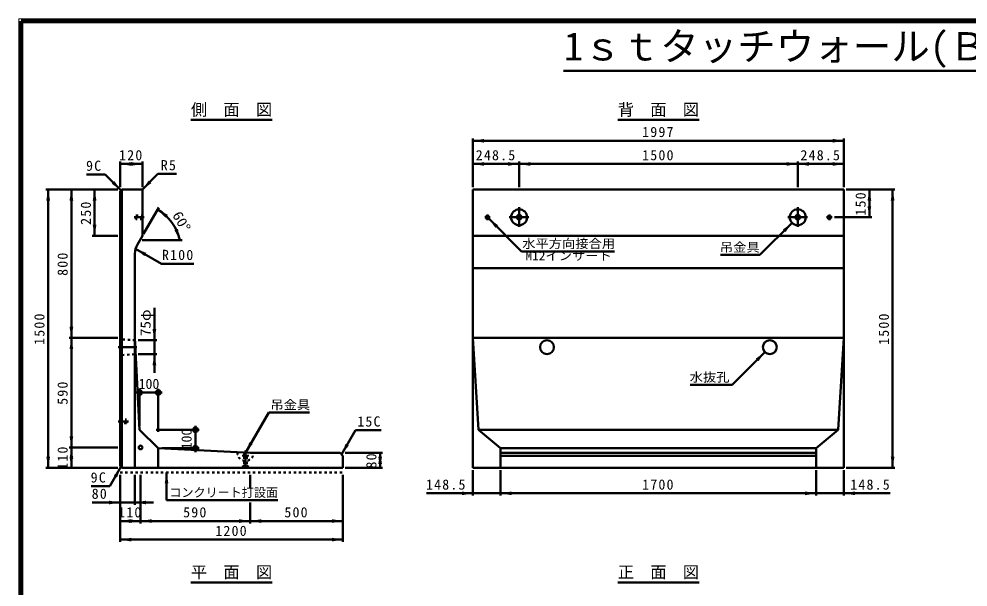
# Model space of a CAD drawing. Units: millimetres, scale not verified, with parts at other scales. Extents: x 100 to 4105, y 100 to 2870.
# Drawn here: x 100 to 2144, y 1645 to 2870 of the extents above; entities that cross this region are included whole.
import ezdxf
from ezdxf.enums import TextEntityAlignment as Align

# ---------------------------------------------------------------- set-up
doc = ezdxf.new("R2010")
doc.units = ezdxf.units.MM
doc.header["$LTSCALE"] = 5
doc.linetypes.add('USER2', pattern=[13.4, 10, -1.2, 1, -1.2])
doc.linetypes.add('USER3', pattern=[2.2, 1, -1.2])
doc.layers.add('V-nasSTD', color=7, linetype='Continuous', lineweight=50)
doc.styles.add('ＭＳ ゴシック', font='')
doc.styles.get('ＭＳ ゴシック').set_extended_font_data('MS Gothic')

msp = doc.modelspace()

# ---------------------------------------------------------------- hatches: boundary and pattern name
at = {"layer": 'V-nasSTD'}
for points in [[(1101.872, 2607.468), (1101.872, 2603.468), (1077.872, 2607.468), (1101.872, 2611.468)], [(1852.672, 2607.468), (1852.672, 2611.468), (1876.672, 2607.468), (1852.672, 2603.468)], [(341.872, 2557.468), (341.872, 2553.468), (317.872, 2557.468), (341.872, 2561.468)], [(341.872, 2557.468), (341.872, 2561.468), (365.872, 2557.468), (341.872, 2553.468)], [(1101.872, 2557.468), (1101.872, 2553.468), (1077.872, 2557.468), (1101.872, 2561.468)], [(1153.272, 2557.468), (1153.272, 2561.468), (1177.272, 2557.468), (1153.272, 2553.468)], [(1201.272, 2557.468), (1201.272, 2553.468), (1177.272, 2557.468), (1201.272, 2561.468)], [(1753.272, 2557.468), (1753.272, 2561.468), (1777.272, 2557.468), (1753.272, 2553.468)], [(1801.272, 2557.468), (1801.272, 2553.468), (1777.272, 2557.468), (1801.272, 2561.468)], [(1852.672, 2557.468), (1852.672, 2561.468), (1876.672, 2557.468), (1852.672, 2553.468)], [(302.701, 2517.639), (305.53, 2520.467), (319.672, 2500.668), (299.873, 2514.81)], [(382.256, 2518.853), (385.085, 2516.025), (365.286, 2501.882), (379.428, 2521.681)], [(162.872, 2478.468), (158.872, 2478.468), (162.872, 2502.468), (166.872, 2478.468)], [(212.872, 2478.468), (208.872, 2478.468), (212.872, 2502.468), (216.872, 2478.468)], [(262.872, 2478.468), (258.872, 2478.468), (262.872, 2502.468), (266.872, 2478.468)], [(1931.672, 2478.468), (1927.672, 2478.468), (1931.672, 2502.468), (1935.672, 2478.468)], [(1981.672, 2478.468), (1977.672, 2478.468), (1981.672, 2502.468), (1985.672, 2478.468)], [(417.875, 2444.851), (415.494, 2441.637), (398.59, 2459.137), (420.256, 2448.066)], [(1931.672, 2466.468), (1935.672, 2466.468), (1931.672, 2442.468), (1927.672, 2466.468)], [(1128.729, 2422.811), (1131.558, 2425.639), (1111.759, 2439.781), (1125.901, 2419.982)], [(262.872, 2426.468), (266.872, 2426.468), (262.872, 2402.468), (258.872, 2426.468)], [(434.877, 2414.681), (438.662, 2415.975), (442.447, 2417.269), (446.406, 2393.32)], [(1748.139, 2413.335), (1745.31, 2416.164), (1765.109, 2430.306), (1750.967, 2410.507)], [(372.019, 2362.39), (370.019, 2358.926), (351.235, 2374.39), (374.019, 2365.854)], [(212.872, 2206.468), (216.872, 2206.468), (212.872, 2182.468), (208.872, 2206.468)], [(391.651, 2201.468), (387.651, 2201.468), (391.651, 2177.468), (395.651, 2201.468)], [(212.872, 2158.468), (208.872, 2158.468), (212.872, 2182.468), (216.872, 2158.468)], [(391.651, 2123.468), (395.651, 2123.468), (391.651, 2147.468), (387.651, 2123.468)], [(1689.695, 2134.891), (1686.866, 2137.72), (1706.665, 2151.862), (1692.523, 2132.063)], [(212.872, 1970.468), (216.872, 1970.468), (212.872, 1946.468), (208.872, 1970.468)], [(212.872, 1922.468), (208.872, 1922.468), (212.872, 1946.468), (216.872, 1922.468)], [(599.872, 1955.761), (603.336, 1953.761), (587.872, 1934.977), (596.408, 1957.761)], [(806.872, 1952.253), (810.336, 1950.253), (794.872, 1931.468), (803.408, 1954.253)], [(162.872, 1926.468), (166.872, 1926.468), (162.872, 1902.468), (158.872, 1926.468)], [(212.872, 1926.468), (216.872, 1926.468), (212.872, 1902.468), (208.872, 1926.468)], [(877.872, 1910.468), (873.872, 1910.468), (877.872, 1934.468), (881.872, 1910.468)], [(877.872, 1926.468), (881.872, 1926.468), (877.872, 1902.468), (873.872, 1926.468)], [(1981.672, 1926.468), (1985.672, 1926.468), (1981.672, 1902.468), (1977.672, 1926.468)], [(307.672, 1883.484), (304.208, 1885.484), (319.672, 1904.268), (311.136, 1881.484)], [(417.872, 1868.668), (413.872, 1868.668), (417.872, 1892.668), (421.872, 1868.668)], [(1053.872, 1847.468), (1053.872, 1851.468), (1077.872, 1847.468), (1053.872, 1843.468)], [(1161.272, 1847.468), (1161.272, 1843.468), (1137.272, 1847.468), (1161.272, 1851.468)], [(1793.272, 1847.468), (1793.272, 1851.468), (1817.272, 1847.468), (1793.272, 1843.468)], [(1900.672, 1847.468), (1900.672, 1843.468), (1876.672, 1847.468), (1900.672, 1851.468)], [(293.872, 1827.668), (293.872, 1831.668), (317.872, 1827.668), (293.872, 1823.668)], [(373.872, 1827.668), (373.872, 1823.668), (349.872, 1827.668), (373.872, 1831.668)], [(341.872, 1787.668), (341.872, 1783.668), (317.872, 1787.668), (341.872, 1791.668)], [(337.872, 1787.668), (337.872, 1791.668), (361.872, 1787.668), (337.872, 1783.668)], [(385.872, 1787.668), (385.872, 1783.668), (361.872, 1787.668), (385.872, 1791.668)], [(573.872, 1787.668), (573.872, 1791.668), (597.872, 1787.668), (573.872, 1783.668)], [(621.872, 1787.668), (621.872, 1783.668), (597.872, 1787.668), (621.872, 1791.668)], [(773.872, 1787.668), (773.872, 1791.668), (797.872, 1787.668), (773.872, 1783.668)], [(341.872, 1747.668), (341.872, 1743.668), (317.872, 1747.668), (341.872, 1751.668)], [(773.872, 1747.668), (773.872, 1751.668), (797.872, 1747.668), (773.872, 1743.668)]]:
    msp.add_hatch(color=256, dxfattribs=at).paths.add_polyline_path(points)

# ---------------------------------------------------------------- linework, layer by layer
at = {"layer": 'V-nasSTD', "lineweight": 100}
for p, q in [((105, 2865), (105, 105)), ((4100, 2865), (105, 2865))]:
    msp.add_line(p, q, dxfattribs=at)
at = {"layer": 'V-nasSTD'}
for p, q in [((1273.06, 2758.465), (2931.94, 2758.465)), ((470.372, 2652.468), (645.372, 2652.468)), ((1389.772, 2652.468), (1564.772, 2652.468)), ((1077.872, 2612.468), (1077.872, 2507.468)), ((1077.872, 2607.468), (1876.672, 2607.468)), ((1876.672, 2612.468), (1876.672, 2507.468)), ((317.872, 2562.468), (317.872, 2507.468)), ((365.872, 2557.468), (317.872, 2557.468)), ((365.872, 2562.468), (365.872, 2507.468)), ((1077.872, 2557.468), (1177.272, 2557.468)), ((1177.272, 2562.468), (1177.272, 2507.468)), ((1177.272, 2557.468), (1777.272, 2557.468)), ((1777.272, 2562.468), (1777.272, 2507.468)), ((1777.272, 2557.468), (1876.672, 2557.468)), ((365.286, 2501.882), (399.227, 2535.824)), ((399.227, 2535.824), (439.227, 2535.824)), ((285.731, 2534.609), (245.731, 2534.609)), ((319.672, 2500.668), (285.731, 2534.609)), ((312.872, 2502.468), (157.872, 2502.468)), ((162.872, 2502.468), (162.872, 1902.468)), ((212.872, 2502.468), (212.872, 2182.468)), ((262.872, 2502.468), (262.872, 2402.468)), ((321.472, 2502.468), (317.872, 2498.868)), ((317.872, 2498.868), (317.872, 1906.068)), ((321.472, 2502.468), (321.472, 1902.468)), ((363.872, 2502.468), (321.472, 2502.468)), ((365.872, 2500.468), (365.872, 2402.468)), ((1077.872, 2502.468), (1077.872, 1902.468)), ((1876.672, 2502.468), (1077.872, 2502.468)), ((1876.672, 1902.468), (1876.672, 2502.468)), ((1986.672, 2502.468), (1881.672, 2502.468)), ((1931.672, 2502.468), (1931.672, 2442.468)), ((1981.672, 2502.468), (1981.672, 1902.468)), ((401.09, 2463.468), (368.39, 2406.83)), ((1111.759, 2439.781), (1182.469, 2369.071)), ((1936.672, 2442.468), (1856.672, 2442.468)), ((1765.109, 2430.306), (1696.036, 2361.233)), ((312.872, 2402.468), (257.872, 2402.468)), ((365.872, 2402.468), (355.231, 2384.038)), ((365.406, 2393.32), (451.406, 2393.32)), ((1876.672, 2402.468), (1077.872, 2402.468)), ((351.235, 2374.39), (406.66, 2342.39)), ((349.872, 2364.038), (349.872, 1902.468)), ((1182.469, 2369.071), (1382.469, 2369.071)), ((1696.036, 2361.233), (1611.036, 2361.233)), ((406.66, 2342.39), (476.66, 2342.39)), ((1077.872, 2332.535), (1876.672, 2332.535)), ((391.651, 2247.468), (391.651, 2177.468)), ((312.872, 2182.468), (207.872, 2182.468)), ((212.872, 2182.468), (212.872, 1946.468)), ((349.872, 2182.468), (359.936, 1984.533)), ((396.651, 2177.468), (356.651, 2177.468)), ((391.651, 2177.468), (391.651, 2147.468)), ((1876.672, 2182.468), (1077.872, 2182.468)), ((1077.872, 2182.468), (1089.813, 1984.533)), ((1876.672, 2182.468), (1864.73, 1984.533)), ((396.651, 2147.468), (356.651, 2147.468)), ((391.651, 2147.468), (391.651, 2107.468)), ((1635.954, 2081.151), (1706.665, 2151.862)), ((351.436, 2064.533), (408.436, 2064.533)), ((359.936, 1993.033), (359.936, 2073.033)), ((399.936, 1980.033), (399.936, 2073.033)), ((1545.954, 2081.151), (1635.954, 2081.151)), ((587.872, 1934.977), (637.872, 2021.579)), ((637.872, 2021.579), (725.872, 2021.579)), ((359.936, 1984.533), (399.936, 1944.533)), ((395.436, 1984.533), (488.436, 1984.533)), ((479.936, 1993.033), (479.936, 1936.033)), ((794.872, 1931.468), (824.872, 1983.43)), ((824.872, 1983.43), (879.872, 1983.43)), ((1089.813, 1984.533), (1864.73, 1984.533)), ((1089.813, 1984.533), (1137.272, 1944.533)), ((1864.73, 1984.533), (1817.272, 1944.533)), ((312.872, 1946.468), (207.872, 1946.468)), ((212.872, 1946.468), (212.872, 1902.468)), ((399.936, 1944.533), (597.872, 1934.468)), ((399.936, 1902.468), (399.936, 1944.533)), ((408.436, 1944.533), (488.436, 1944.533)), ((1137.272, 1902.468), (1137.272, 1944.533)), ((1137.272, 1944.533), (1817.272, 1944.533)), ((1817.272, 1902.468), (1817.272, 1944.533)), ((597.872, 1934.468), (791.872, 1934.468)), ((791.872, 1934.468), (797.872, 1928.468)), ((797.872, 1902.468), (797.872, 1928.468)), ((882.872, 1934.468), (802.872, 1934.468)), ((877.872, 1934.468), (877.872, 1902.468)), ((1137.272, 1934.468), (1817.272, 1934.468)), ((1137.272, 1928.468), (1817.272, 1928.468)), ((312.872, 1902.468), (157.872, 1902.468)), ((319.672, 1904.268), (295.672, 1862.699)), ((317.872, 1906.068), (321.472, 1902.468)), ((321.472, 1902.468), (797.872, 1902.468)), ((882.872, 1902.468), (802.872, 1902.468)), ((1077.872, 1902.468), (1876.672, 1902.468)), ((1986.672, 1902.468), (1881.672, 1902.468)), ((317.872, 1742.668), (317.872, 1887.668)), ((349.872, 1822.668), (349.872, 1887.668)), ((361.872, 1782.668), (361.872, 1887.668)), ((417.872, 1832.668), (417.872, 1892.668)), ((597.872, 1859.668), (597.872, 1887.668)), ((797.872, 1742.668), (797.872, 1887.668)), ((1077.872, 1897.468), (1077.872, 1842.468)), ((1137.272, 1897.468), (1137.272, 1842.468)), ((1817.272, 1897.468), (1817.272, 1842.468)), ((1876.672, 1897.468), (1876.672, 1842.468)), ((295.672, 1862.699), (255.672, 1862.699)), ((1077.872, 1847.468), (977.872, 1847.468)), ((1137.272, 1847.468), (1077.872, 1847.468)), ((1137.272, 1847.468), (1817.272, 1847.468)), ((1817.272, 1847.468), (1876.672, 1847.468)), ((1876.672, 1847.468), (1976.672, 1847.468)), ((317.872, 1827.668), (257.872, 1827.668)), ((349.872, 1827.668), (317.872, 1827.668)), ((389.872, 1827.668), (349.872, 1827.668)), ((417.872, 1832.668), (657.872, 1832.668)), ((597.872, 1782.668), (597.872, 1827.668)), ((361.872, 1787.668), (317.872, 1787.668)), ((597.872, 1787.668), (361.872, 1787.668)), ((797.872, 1787.668), (597.872, 1787.668)), ((797.872, 1747.668), (317.872, 1747.668)), ((470.372, 1655.468), (645.372, 1655.468)), ((1389.772, 1655.468), (1564.772, 1655.468))]:
    msp.add_line(p, q, dxfattribs=at)
at = {"layer": 'V-nasSTD', "linetype": 'USER2'}
for p, q in [((1177.272, 2464.268), (1177.272, 2421.868)), ((1777.272, 2464.268), (1777.272, 2421.868)), ((347.872, 2442.468), (369.872, 2442.468)), ((1103.072, 2442.468), (1115.072, 2442.468)), ((1109.072, 2436.468), (1109.072, 2448.468)), ((1156.072, 2442.468), (1198.472, 2442.468)), ((1756.072, 2442.468), (1798.472, 2442.468)), ((1839.472, 2442.468), (1851.472, 2442.468)), ((1845.472, 2436.468), (1845.472, 2448.468)), ((353.872, 2162.468), (313.872, 2162.468)), ((335.872, 2002.468), (313.872, 2002.468)), ((587.872, 1939.468), (587.872, 1909.468))]:
    msp.add_line(p, q, dxfattribs=at)
at = {"layer": 'V-nasSTD', "linetype": 'USER3'}
for p, q in [((351.872, 2438.468), (351.872, 2446.468)), ((351.872, 2446.468), (365.872, 2446.468)), ((365.872, 2438.468), (351.872, 2438.468)), ((321.872, 2179.468), (317.872, 2183.068)), ((350.126, 2177.468), (321.872, 2179.468)), ((321.872, 2145.468), (321.872, 2179.468)), ((321.872, 2145.468), (351.651, 2147.468)), ((321.872, 2145.468), (317.872, 2141.868)), ((317.872, 2006.468), (331.872, 2006.468)), ((331.872, 1998.468), (331.872, 2006.468)), ((331.872, 1998.468), (317.872, 1998.468)), ((582.872, 1930.468), (592.872, 1930.468)), ((582.872, 1930.468), (582.872, 1927.668)), ((582.872, 1927.668), (585.072, 1926.468)), ((582.872, 1927.668), (592.872, 1927.668)), ((585.072, 1926.468), (585.072, 1906.468)), ((585.072, 1926.468), (590.672, 1926.468)), ((590.672, 1926.468), (592.872, 1927.668)), ((590.672, 1926.468), (590.672, 1906.468)), ((592.872, 1930.468), (592.872, 1927.668)), ((580.872, 1904.468), (585.072, 1906.468)), ((580.872, 1904.468), (580.872, 1903.268)), ((580.872, 1904.468), (594.872, 1904.468)), ((580.872, 1903.268), (594.872, 1903.268)), ((585.072, 1906.468), (590.672, 1906.468)), ((590.672, 1906.468), (594.872, 1904.468)), ((594.872, 1904.468), (594.872, 1903.268)), ((317.872, 1892.668), (797.872, 1892.668))]:
    msp.add_line(p, q, dxfattribs=at)
at = {"layer": 'V-nasSTD', "lineweight": 13}
msp.add_lwpolyline([(100, 100), (100, 2870), (4105, 2870), (4105, 100)], close=True, dxfattribs=at)
at = {"layer": 'V-nasSTD'}
for centre, radius in [((1177.272, 2442.468), 17.2), ((1777.272, 2442.468), 17.2), ((1109.072, 2442.468), 3.8), ((1109.072, 2442.468), 2.4), ((1109.072, 2442.468), 2), ((1177.272, 2442.468), 5), ((1777.272, 2442.468), 5), ((1845.472, 2442.468), 3.8), ((1845.472, 2442.468), 2.4), ((1845.472, 2442.468), 2), ((1237.272, 2162.468), 15), ((1717.272, 2162.468), 15), ((359.936, 2064.533), 5), ((399.936, 2064.533), 5), ((479.936, 1984.533), 5), ((361.872, 1946.468), 4), ((479.936, 1944.533), 5)]:
    msp.add_circle(centre, radius, dxfattribs=at)
for centre, radius, start, end in [((363.872, 2500.468), 2, 0, 90), ((348.59, 2372.535), 100, 11.99616, 60), ((389.872, 2364.038), 40, 150, 180)]:
    msp.add_arc(centre, radius, start, end, dxfattribs=at)
at = {"layer": 'V-nasSTD', "linetype": 'USER3'}
msp.add_arc((587.872, 1934.468), 17.2, 175.3973, 0, dxfattribs=at)

# ---------------------------------------------------------------- texts
at = {"layer": 'V-nasSTD', "style": 'ＭＳ ゴシック'}
for s, height, p in [('1ｓｔタッチウォール(Ｂ型 T=120)  Ｈ=1500', 60.81, (2102.5, 2841.409)), ('側\u3000面\u3000図', 25.66, (557.872, 2687.468)), ('背\u3000面\u3000図', 25.66, (1477.272, 2687.468)), ('100', 21.99, (379.936, 2094.533)), ('コンクリート打設面', 19.06, (540.9, 1858.668)), ('平\u3000面\u3000図', 25.66, (557.872, 1690.468)), ('正\u3000面\u3000図', 25.66, (1477.272, 1690.468))]:
    msp.add_text(s, height=height, dxfattribs=at).set_placement(p, align=Align.TOP_CENTER)
at = {"layer": 'V-nasSTD', "style": 'ＭＳ ゴシック', "width": 1.1}
for s, rotation, p in [('60°', 300, (459.707, 2438.978)), ('75φ', 90, (361.651, 2214.968))]:
    msp.add_text(s, height=21.99, rotation=rotation, dxfattribs=at).set_placement(p, align=Align.TOP_CENTER)
for s, p in [('水平方向接合用', (1283.969, 2395.071)), ('吊金具', (1652.536, 2387.233)), ('M12インサート', (1283.969, 2369.071)), ('水抜孔', (1587.454, 2107.151)), ('吊金具', (684.372, 2047.579))]:
    msp.add_text(s, height=19.06, dxfattribs=at).set_placement(p, align=Align.TOP_CENTER)
at = {"layer": 'V-nasSTD', "style": 'ＭＳ ゴシック'}
msp.add_text('100', height=21.99, rotation=90, dxfattribs=at).set_placement((449.936, 1964.533), align=Align.TOP_CENTER)
at = {"layer": 'V-nasSTD', "char_height": 21.99, "attachment_point": 2, "style": 'ＭＳ ゴシック'}
for s, insert in [('\\T1.17;1997', (1477.272, 2637.468)), ('\\T1.17;120', (341.872, 2587.468)), ('\\T1.17;248.5', (1127.572, 2587.468)), ('\\T1.17;1500', (1477.272, 2587.468)), ('\\T1.17;248.5', (1826.972, 2587.468)), ('\\T1.17;9C', (261.981, 2564.609)), ('\\T1.17;R5', (422.977, 2565.824)), ('\\T1.17;R100', (442.91, 2372.39)), ('\\T1.17;15C', (854.872, 2013.43)), ('\\T1.17;9C', (271.922, 1892.699)), ('\\T1.17;148.5', (1020.372, 1877.468)), ('\\T1.17;1700', (1477.272, 1877.468)), ('\\T1.17;148.5', (1934.172, 1877.468)), ('\\T1.17;80', (274.122, 1857.668)), ('\\T1.17;110', (339.872, 1817.668)), ('\\T1.17;590', (479.872, 1817.668)), ('\\T1.17;500', (697.872, 1817.668)), ('\\T1.17;1200', (557.872, 1777.668))]:
    msp.add_mtext(s, dxfattribs=dict(at, insert=insert))
at = {"layer": 'V-nasSTD', "char_height": 21.99, "attachment_point": 2, "rotation": 90, "style": 'ＭＳ ゴシック'}
for s, insert in [('\\T1.17;150', (1901.672, 2472.468)), ('\\T1.17;250', (232.872, 2452.468)), ('\\T1.17;800', (182.872, 2342.468)), ('\\T1.17;1500', (132.872, 2202.468)), ('\\T1.17;1500', (1951.672, 2202.468)), ('\\T1.17;590', (182.872, 2064.468)), ('\\T1.17;110', (182.872, 1924.468)), ('\\T1.17;80', (847.872, 1918.468))]:
    msp.add_mtext(s, dxfattribs=dict(at, insert=insert))

doc.saveas('drawing.dxf')
